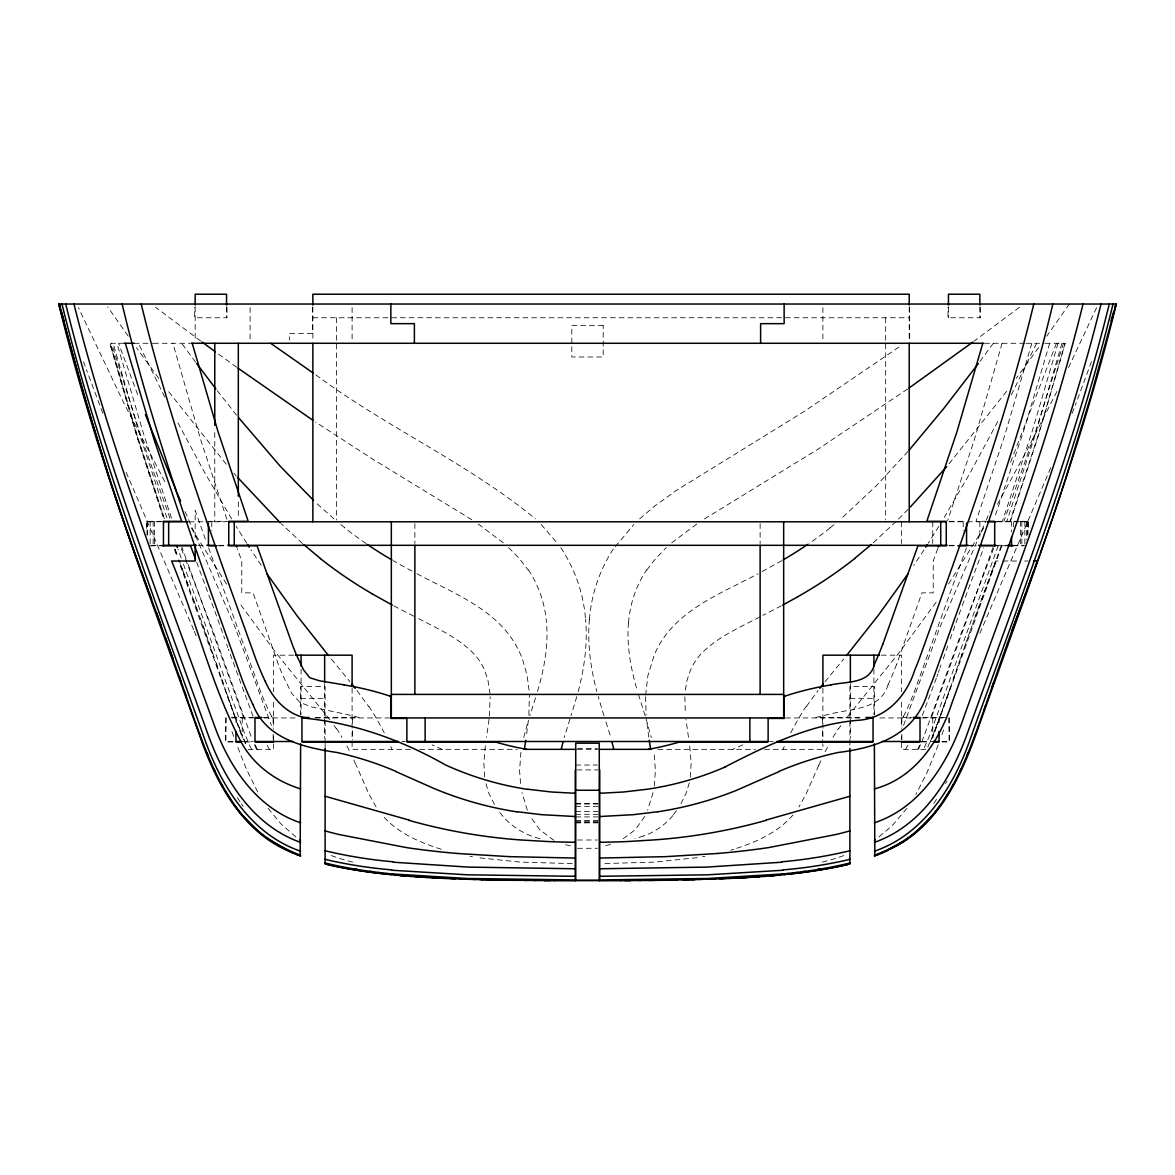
<?xml version="1.0" encoding="UTF-8"?>
<svg xmlns="http://www.w3.org/2000/svg" width="1175" height="1175" viewBox="0 0 1175 1175"><rect width="100%" height="100%" fill="white"/><g stroke="black" fill="none" stroke-linecap="round" stroke-linejoin="round"><path stroke-width="0.75" stroke-dasharray="5 3.75" d="M645.604 696.731L646.133 715.017M684.849 696.746L685.333 713.005M645.633 695.233L647.851 675.816L654.402 654.592A96.409 96.409 0 0 1 670.969 628.64C694.528 602.79 727.883 589.938 758.051 573.738M589.395 619.254C587.294 643.577 590.599 668.09 596.841 691.605M628.478 622.618C626.481 645.912 630.887 669.221 637.54 691.458M528.867 715.017L529.367 695.233M489.373 716.192L490.151 696.746M528.412 720.143L526.209 737.239M489.035 719.335L486.523 737.357M485.319 745.67L483.85 762.781L484.688 777.233M685.333 690.107L687.081 680.105L690.415 670.205A57.428 57.428 0 0 1 700.315 654.71C716.985 636.923 740.044 627.421 761.194 616.214M690.312 777.233L691.15 762.781L689.681 745.67M520.922 752.279L519.585 770.668L520.76 786.075M654.24 786.075L655.415 770.668L654.078 752.279M653.05 792.626L647.66 810.207M689.299 782.829L686.156 793.213L680.589 804.493M523.727 737.489L528.06 721.509M578.159 691.605C584.401 668.09 587.706 643.577 585.605 619.254M1002.099 343.276L974.618 438.818L947.623 520.672M1061.906 343.276L1035.469 434.104L1006.857 521.318M1065.064 343.276L1038.23 435.22L1009.927 521.318M1031.856 343.276L1004.61 435.822L975.999 521.318L986.192 521.318M1058.043 343.276L1031.988 432.018L1002.378 521.318M576.808 696.569L570.991 715.854M1049.672 343.276L1024.233 429.125L994.388 518.322M537.46 691.458C544.113 669.221 548.519 645.912 546.522 622.618M1063.463 343.276L1034.69 434.163L1003.935 521.318M535.55 697.788L529.822 715.825M570.007 718.968L564.867 735.359A190.056 190.056 0 0 0 564.191 737.709M953.483 678.474L958.521 664.066M1010.427 521.318L1038.509 435.308L1065.182 343.276L1044.957 343.276M950.061 688.359L956.744 669.177M958.668 663.567L962.222 653.506M960.489 658.352L964.146 648.027M950.237 687.801L945.449 701.49M943.202 658.837L948.401 644.15M964.264 647.557L966.129 642.417M946.947 697.23L948.489 692.853M938.399 672.423L939.442 669.486M939.971 668.017L941.028 664.991M966.232 641.961L968.156 636.674M936.872 676.712L937.9 673.848M950.208 639.024L955.495 624.233M968.259 636.233L970.256 630.813M943.966 705.646L945.611 700.917M1001.82 545.788L933.714 734.918A405.683 405.683 0 0 1 932.421 738.12M943.598 730.013L941.322 736.373M936.387 678.092L921.964 716.353M998.192 545.788L931.173 731.467A366.497 366.497 0 0 1 923.653 749.092L923.506 749.342M970.344 630.373L972.401 624.806M942.512 709.685L944.142 705.059M1001.276 545.788L972.489 624.366M937.709 548.593L933.229 561.062L933.229 592.876L921.92 592.876L896.613 664.418M955.995 622.853L961.752 606.99M903.546 725.43L940.044 626.995L985.546 521.715M974.692 618.241L981.668 599.074M941.087 713.622L942.688 709.098M1056.442 343.276L1010.045 463.626M993.095 547.212L931.437 717.484M991.744 571.637L995.607 561.018L1001.041 561.018M1091.516 361.577L1075.257 405.272M966.408 547.888L914.737 690.65A278.24 278.24 0 0 1 903.604 716.207M939.692 717.44L941.278 713.019M962.281 605.507L983.71 547.8M991.773 571.975L981.639 599.456M938.311 721.156L939.882 716.823M938.223 744.862L926.928 772.842L915.868 794.462M936.96 724.755L938.502 720.525M993.653 548.519L962.31 630.197L924.373 735.153A430.99 430.99 0 0 1 921.846 741.484M935.623 728.25L937.151 724.123M1072.202 413.277L1074.023 408.533M934.301 731.658L935.814 727.619M934.492 731.012L932.994 734.948A407.549 407.549 0 0 1 930.424 741.249M1050.714 467.797L978.819 635.793M986.148 520.305L989.908 511.595M918.527 749.342L919.349 747.432A430.99 430.99 0 0 0 920.598 744.509M818.696 765.351L806.197 793.742L798.912 806.961M1096.598 307.63L1067.678 369.332M1036.658 343.276L1010.25 397.135M919.599 745.347L917.631 749.342M888.08 684.584C880.618 710.523 850.142 708.51 829.315 714.238A418.608 418.608 0 0 0 816.698 717.249L815.847 717.484L859.424 717.484M1056.927 391.437L1026.818 450.642L997.061 505M945.537 783.784L946.991 780.978M997.781 421.517L970.579 472.1L943.349 518.939M903.472 716.148L902.767 717.484L911.389 717.484M644.708 816.507L635.19 829.785L621.002 840.375M983.754 527.869L948.416 584.151M938.81 526.371L928.265 543.217M905.484 749.342L905.617 749.151A141.073 141.073 0 0 0 907.893 745.435M936.534 799.382L931.79 806.447M924.02 549.812L913.753 565.395M1069.309 304.031L1046.793 336.123M806.432 706.41L818.064 690.533M838.832 728.529L840.903 725.562M936.137 602.202L899.242 652.492L845.251 719.585M615.303 546.625L633.824 524.505M646.837 569.978L655.679 558.551L666.357 547.594M1038.641 347.565L1016.184 378.438M993.33 343.276L979.407 362.135M906.924 808.341L892.104 825.805L877.152 838.392M676.418 810.75L672.776 815.406M1006.608 391.29L948.768 464.198M825.056 681.691L843.591 659.087M792.963 814.951C778.467 832.062 757.317 841.55 736.461 848.409M908.011 451.42L875.845 486.215L841.006 518.851M908.172 509.26L897.392 520.187M896.114 521.421L872.496 543.482M639.626 518.865L654.534 506.175L676.139 490.592L805.11 410.839L900.212 346.228M671.689 542.865L696.716 524.05M830.093 527.839L834.162 524.549M1019.459 307.248L974.251 341.044M907.643 388.998L818.006 449.188L703.238 519.717M781.845 560.666L759.285 573.077M781.404 605.771L762.839 615.377M742.835 744.906L732.833 749.342M643.577 835.939L635.087 838.642M730.879 850.157L733.699 849.29M822.265 862.127L822.897 861.951A207.975 207.975 0 0 0 845.119 855.092M610.545 844.487L604.552 845.809M702.459 856.781L704.971 856.34M697.274 857.647L654.49 862.127L602.79 863.581M312.858 317.764L909.215 317.764M124.242 343.276L109.818 343.276L136.491 435.308L162.826 516.28M134.214 343.276L152.794 343.276M153.411 343.276L190.188 343.276M984.635 343.276L1025.305 343.276M1025.863 343.276L1044.178 343.276M162.106 521.318L146.611 521.318L146.611 530.057M208.43 521.318L227.598 521.318M949.15 521.318L966.57 521.318M996.973 521.318L1018.916 521.318M1020.723 521.318L1028.389 521.318L1028.389 530.057M147.139 521.788L161.974 521.788M189.19 521.788L204.67 521.788M205.698 521.788L225.894 521.788M949.106 521.788L965.63 521.788M967.466 521.788L985.81 521.788M996.826 521.788L1027.861 521.788M151.134 545.317L161.974 545.317M198.12 545.317L206.007 545.317M218.55 545.317L225.894 545.317M949.106 545.317L956.45 545.317M968.993 545.317L976.88 545.317M996.826 545.317L1006.828 545.317M1013.026 545.317L1024.115 545.317M150.136 545.788L162.194 545.788M218.873 545.788L225.835 545.788M949.165 545.788L956.127 545.788M967.172 545.788L976.352 545.788M993.609 545.788L1006.608 545.788M1012.806 545.788L1024.35 545.788M1002.862 561.018L1017.359 561.018M1024.615 561.018L1028.243 561.018M293.706 655.18L273.628 655.18L273.628 691.825M881.294 655.18L901.372 655.18L901.372 691.825M300.624 698.332L325.108 698.332M849.892 698.332L874.376 698.332M231.211 717.484L253.506 717.484M263.611 717.484L272.233 717.484L271.528 716.148M315.576 717.484L359.153 717.484L358.302 717.264A418.608 418.608 0 0 0 345.685 714.253L312.095 707.056L299.948 702.488L291.899 693.691L282.881 675.625A366.615 366.615 0 0 1 278.387 664.418L253.08 592.876L241.771 592.876L241.771 561.062L237.291 548.593M923.242 717.484L947.314 717.484M226.011 717.954L225.497 741.498L233.061 741.498M232.004 717.954L253.301 717.954M263.832 717.954L295.145 717.954M315.003 717.954L389.498 717.954M785.502 717.954L859.997 717.954M879.855 717.954L911.168 717.954M921.699 717.954L942.996 717.954M948.989 717.954L949.503 741.498L941.939 741.498M242.241 741.498L253.301 741.498M401.835 741.498L405.375 741.498M769.625 741.498L773.165 741.498M921.699 741.498L932.759 741.498M232.885 741.968L225.923 741.968L225.923 717.484M245.061 741.968L252.361 741.968M921.2 741.968L929.939 741.968M942.115 741.968L949.077 741.968L949.077 717.484M577.542 748.504L597.458 748.504M248.072 749.342L273.628 749.342L273.628 743.907M410.472 749.342L352.103 749.342L352.103 740.279M419.651 749.342L517.117 749.342M577.41 749.342L597.59 749.342M657.883 749.342L755.349 749.342M764.528 749.342L822.897 749.342L822.897 743.907M925.885 749.342L901.372 749.342L901.372 740.279M575.735 765.028L597.458 765.028M577.013 769.919L597.987 769.919M575.735 803.7L597.987 803.7M575.735 803.935L597.987 803.935M575.735 806.358L597.987 806.358M575.735 811.558L597.987 811.558M575.735 814.304L597.987 814.304M575.735 816.904L597.987 816.904M575.735 820.664L597.987 820.664M575.735 821.281L597.987 821.281M575.735 822.5L597.987 822.5M575.735 822.897L597.987 822.852M577.542 840.007L597.458 840.007M577.542 848.277L597.458 848.277M572.21 863.581L520.51 862.127L477.726 857.647M470.029 856.34L472.541 856.781M570.448 845.809L564.455 844.487M352.735 862.127L352.103 861.951A207.975 207.975 0 0 1 329.881 855.092M539.913 838.642C523.374 834.602 508.305 824.806 498.582 810.75M441.301 849.29C419.49 842.357 397.194 832.811 382.037 814.951M442.167 749.342L432.165 744.906M413.806 616.214L393.596 605.771M418.594 618.637C438.231 628.963 459.337 638.187 474.685 654.71A57.428 57.428 0 0 1 484.599 670.191L487.919 680.105L489.975 693.426M416.949 573.738C447.102 589.938 480.487 602.775 504.031 628.64A96.849 96.849 0 0 1 522.743 659.998L527.149 675.816L529.102 690.592M412.014 571.123L396.959 562.869A405.639 405.639 0 0 1 393.17 560.651M553.998 840.375L539.81 829.785L530.292 816.507M471.762 519.717L373.151 459.41L315.532 422.031M315.796 374.825C386.09 427.23 467.709 463.023 535.374 518.865M478.284 524.05L503.311 542.865M236.777 367.276L218.08 353.763M200.749 341.044L155.541 307.248M295.88 836.953L281.148 824.057L268.076 808.341M340.838 524.549L344.907 527.839M333.994 518.851L317.015 503.664M302.504 543.482L281.412 523.903M508.643 547.594L519.321 558.551L528.163 569.978M541.176 524.505L556.921 542.732M233.913 473.158L236.278 475.89M226.232 464.198L168.392 391.29M331.409 659.087L349.944 681.691M236.616 415.172L216.993 390.335M356.936 690.533L368.568 706.41M329.749 719.585L275.758 652.492L238.863 602.202M195.593 362.135L181.67 343.276M158.816 378.438L136.359 347.565M128.207 336.123L107.674 306.895M334.097 725.562L336.168 728.529M241.609 804.141L243.21 806.447M261.247 565.395L250.98 549.812M226.584 584.151L191.246 527.869M240.023 801.791L235.397 794.403M269.516 749.342L269.383 749.151A141.073 141.073 0 0 1 267.107 745.435M246.735 543.217L236.19 526.371M376.088 806.961L368.803 793.742L356.304 765.351M231.651 518.939L204.421 472.1L177.219 421.517M494.411 804.493L488.844 793.213L485.701 782.829M257.692 791.965L246.75 769.875L236.777 744.862M164.823 481.603L124.344 404.082L78.402 307.63M257.369 749.342L254.182 742.776M164.75 397.135L138.342 343.276M251.494 749.342L251.377 749.077A366.497 366.497 0 0 1 243.842 731.467L182.859 562.561M256.473 749.342L255.651 747.432A430.99 430.99 0 0 1 253.154 741.484M185.092 511.595L234.956 626.995L271.454 725.43M193.669 629.727L124.903 469.324M194.301 631.254L196.181 635.793M253.036 716.353L228.391 649.188M527.34 810.207L521.95 792.626M240.508 731.012L242.006 734.948A407.549 407.549 0 0 0 247.088 747.168M241.286 734.918L178.38 560.255M240.699 731.658L237.849 724.123M185.474 559.256L212.69 630.197L250.627 735.153A430.99 430.99 0 0 0 251.905 738.37M243.563 717.484L186.663 560.24M181.347 548.519L184.313 556.26M102.798 413.277L86.392 369.537M239.377 728.25L236.498 720.525M137.637 394.55L118.558 343.276M196.651 562.296L214.335 609.942M169.934 518.248L140.31 434.163L111.537 343.276M235.118 716.823L236.689 721.156M183.227 571.975L198.09 612.381M208.592 547.888L260.262 690.65A278.24 278.24 0 0 0 271.396 716.207M186.135 558.815L181.905 547.212M188.411 585.679L178.923 560.181M193.332 599.103L200.382 618.652M233.722 713.019L235.308 717.44M183.256 571.637L178.982 559.858M83.484 361.577L85.819 367.995M214.878 611.411L224.792 639.024M181.244 558.096L177.954 548.989M175.046 549.474L177.836 557.185M232.312 709.098L233.913 713.622M205.405 539.163L195.167 510.449L195.167 538.077M200.308 618.241L210.854 648.027M175.119 549.166L177.895 556.862M174.517 549.548L177.293 557.258M230.858 705.059L232.488 709.685M233.678 736.373L231.402 730.013M202.511 624.366L212.778 653.506M229.389 700.917L231.034 705.646M226.613 644.179L227.788 647.513M227.877 696.658L229.551 701.49M226.334 692.295L228.053 697.23M226.878 519.247L200.382 438.818L172.901 343.276M171.506 518.16L143.012 432.018L116.957 343.276M212.66 653.021L218.256 669.177M221.678 679.003L226.511 692.853M166.953 517.881L139.531 434.104L113.094 343.276M216.347 663.581L223.162 683.189M164.368 518.63L137.123 435.088L110.494 343.276M163.281 516.207L136.77 435.22L109.936 343.276M605.947 721.935L609.399 732.892A204.744 204.744 0 0 1 610.809 737.694M645.178 715.825L638.495 694.645M604.009 715.854L598.192 696.569M646.074 718.689L651.273 737.489M688.477 737.357L685.965 719.335M648.791 737.239L646.588 720.143M1027.905 521.318L1027.905 535.301M1027.655 521.788L1027.714 534.463M1026.612 521.788L1026.612 539.898M1024.864 521.318L1024.864 545.788M1021.853 521.318L1021.853 545.788M1020.414 521.318L1020.414 545.788M1013.349 521.788L1013.349 527.222M1011.543 521.318L1011.543 531.805M980.303 307.468L980.303 317.764L947.975 317.764L947.975 307.468M979.832 306.91L979.832 317.764M979.832 521.788L979.832 538.077M963.206 521.788L963.206 530.836M948.445 306.91L948.445 317.764M939.06 717.484L939.06 726.223M932.759 521.788L932.759 543.511M932.759 717.954L932.759 737.871M909.685 307.351L909.685 341.484M909.215 306.91L909.215 341.455M901.842 717.954L901.842 727.002M901.842 734.243L901.842 739.677M901.372 521.788L901.372 543.511M901.372 702.253L901.372 729.146M901.372 736.064L901.372 739.677M885.671 317.764L885.671 519.967M874.376 714.723L874.376 686.567L849.892 686.567L849.892 739.574M873.906 669.133L873.906 714.518M850.362 683.953L850.362 738.062M849.892 740.133L849.892 748.46M822.897 307.6L822.897 341.484M822.897 688.168L822.897 742.101M822.427 717.954L822.427 723.389M822.427 730.63L822.427 739.677M760.122 523.595L760.122 543.511M414.878 523.595L414.878 543.511M352.573 717.954L352.573 723.389M352.573 730.63L352.573 739.677M352.103 307.6L352.103 341.484M352.103 688.168L352.103 738.473M336.402 317.764L336.402 519.967M325.108 743.232L325.108 686.567L300.624 686.567L300.624 714.723M325.108 743.76L325.108 748.46M324.638 683.953L324.638 738.062M312.858 306.91L312.858 341.484M312.388 307.351L312.388 333.465L289.329 333.465L289.329 340.001M301.094 669.133L301.094 714.518M273.628 702.253L273.628 729.146M273.628 736.064L273.628 742.101M273.158 717.954L273.158 727.002M273.158 734.243L273.158 739.677M250.084 307.6L250.084 341.484M242.241 717.954L242.241 737.871M238.319 501.74L238.319 518.146M235.94 717.484L235.94 726.223M227.025 307.468L227.025 317.764L194.697 317.764L194.697 307.468M226.555 306.91L226.555 317.764M214.775 432.532L214.775 521.788M211.794 521.788L211.794 530.836M195.167 306.91L195.167 341.455M154.586 521.318L154.586 545.788M153.147 521.318L153.147 545.788M150.136 521.318L150.136 544.04M147.536 521.788L147.536 534.463M147.316 521.318L147.316 535.301M147.095 521.318L147.095 535.301M896.554 664.389A279.621 279.621 0 0 1 888.153 684.614M933.17 734.302A386.252 386.252 0 0 1 926.855 749.298M245.648 743.584A386.252 386.252 0 0 1 241.83 734.302M818.799 765.395A242.593 242.593 0 0 1 821.163 760.034M825.144 751.75A242.593 242.593 0 0 1 828.096 746.066M833.031 737.342A242.593 242.593 0 0 1 838.598 728.368M782.976 749.386A281.618 281.618 0 0 1 784.254 746.463M790.731 732.862A281.618 281.618 0 0 1 806.182 706.248M368.818 706.248A281.618 281.618 0 0 1 384.269 732.862M390.746 746.463A281.618 281.618 0 0 1 392.024 749.386M336.402 728.368A242.593 242.593 0 0 1 341.969 737.342M346.904 746.066A242.593 242.593 0 0 1 349.856 751.75M353.837 760.034A242.593 242.593 0 0 1 356.201 765.395M672.923 815.523A69.193 69.193 0 0 1 643.621 836.057M830.152 527.898A397.738 397.738 0 0 1 808.943 543.555M366.057 543.555A405.639 405.639 0 0 1 344.818 527.942M528.368 569.831A110.112 110.112 0 0 1 546.434 622.633M628.566 622.633A110.112 110.112 0 0 1 646.632 569.831M589.468 619.254A149.298 149.298 0 0 1 614.173 547.77M560.827 547.77A149.298 149.298 0 0 1 585.532 619.254M603.186 325.607L571.814 325.607L571.814 356.994L603.186 356.994L603.186 325.607"/><path stroke-width="1.5" d="M524.417 749.342L525.754 740.265M561.283 749.342L561.474 748.416A190.056 190.056 0 0 1 562.972 742.159M1052.859 304.031C1022.47 431.754 977.438 555.129 933.229 678.518A405.918 405.918 0 0 1 928.235 690.944C915.707 734.522 878.533 747.476 837.878 752.529A323.066 323.066 0 0 0 778.805 771.49M1033.78 304.031C1004.625 424.821 961.488 541.411 919.511 658.147A414.158 414.158 0 0 1 914.679 670.249C906.498 696.085 885.906 718.968 857.427 720.334C809.883 724.402 766.878 745.479 725.092 766.893M1083.027 304.031C1049.451 440.933 999.044 572.636 951.265 704.971C938.913 742.057 914.223 778.526 874.376 788.895M1113.019 304.031C1076.418 453.8 1020.723 597.649 968.993 742.556C952.44 788.616 922.845 834.617 874.376 851.214M292.663 852.771C245.399 834.617 218.462 787.632 202.056 742.35C150.591 597.488 95.116 453.712 58.75 304.031L1116.25 304.031C1080.706 451.185 1026.025 592.391 975.793 734.874C959.578 780.024 935.814 828.14 889.916 849.202M1109.288 304.031C1073.23 450.657 1018.167 591.319 967.436 733.2C951.118 779.025 922.522 825.423 874.376 842.402M1116.235 304.031L1090.708 396.753L1065.138 480.237M1101.034 304.031C1066.063 445.325 1012.703 580.788 963.691 717.528C948.519 761.914 921.288 807.152 874.376 822.823M982.799 343.276L956.964 431.71L926.796 521.318L946.242 521.318L946.242 545.788L917.939 545.788L882.866 644.12M1114.693 308.026L1115.839 304.031M1111.007 320.804L1113.783 311.228M1061.73 490.651L1064.565 481.97M1061.172 492.325L1052.462 518.322M1048.79 529.029L1051.933 519.893M993.947 681.559L988.718 696.658M988.88 696.099L979.421 722.992M995.71 676.477L997.384 671.806M997.516 671.292L1003.112 655.503M992.067 687.052L995.563 677.006M1048.276 530.498L1040.345 553.058M983.945 710.273L985.517 705.837M1003.23 655.004L1005.124 649.819M1005.242 649.334L1007.195 644.018M938.267 547.051L938.707 545.788M1007.298 643.548L1009.325 638.084M1039.757 554.717L1034.617 569.008M1009.413 637.614L1011.513 632.018M1011.587 631.562L1030.754 579.613M977.953 727.046L979.598 722.405M1012.072 630.461L1020.899 606.403M1028.595 585.106L1037.305 561.018L1033.677 561.018M1031.297 578.129L1034.044 570.565M978.129 726.458L975.074 734.874M1026.495 591.216L1028.595 585.488M1021.53 604.699L1025.966 592.641M973.649 738.664L975.25 734.272M973.825 738.047C958.829 778.467 938.164 820.664 899.507 843.239M966.628 756.362L968.024 752.969M959.593 772.225L961.018 769.184M952.264 786.53L953.748 783.784M949.224 791.847L942.952 801.791M925.724 547.168L927.413 544.539M907.79 574.208L878.357 615.23L846.529 655.518M941.337 804.141L934.668 813.027M978.364 363.53L943.716 408.548L909.156 450.113M819.783 688.315L823.278 683.894M946.697 466.637L910.346 507.012M932.95 815.127L916.309 831.9M871.292 544.524L854.533 558.536M914.312 833.545L910.214 836.732M972.9 342.043L909.142 387.941M905.984 839.743L908.113 838.26M874.376 840.301L875.125 839.802M904.398 841.197L884.922 851.611M797.458 596.959L782.726 605.066M888.006 850.421L882.337 852.771M778.878 771.681L736.607 790.29A352.588 352.588 0 0 1 657.853 811.778M882.895 852.756L874.376 856.032M877.035 854.989L879.708 853.887M874.832 856.046L874.376 743.834M785.267 696.232L784.136 696.628L784.136 718.424L768.127 718.424L768.127 741.968L679.488 741.968L676.785 742.776A268.12 268.12 0 0 1 648.189 749.327M766.041 820.047L849.892 796.253M849.892 830.901L848.908 831.18A416.919 416.919 0 0 1 836.101 834.485L768.523 847.601A791.847 791.847 0 0 1 717.896 853.432M849.026 859.263L849.892 859.043M849.892 862.935L847.102 863.64A358.272 358.272 0 0 1 822.897 868.604L822.103 868.766A565.116 565.116 0 0 1 784.254 873.818M847.454 864.418L849.892 863.801L849.892 748.46M831.019 684.834C846.661 681.324 870.043 684.247 874.641 663.699A281.838 281.838 0 0 0 882.792 644.091M657.838 811.719L633.795 814.642L599.735 816.537M781.698 862.215L706.645 867.106L599.735 868.766M783.24 870.234L707.6 874.817L599.735 876.3M784.254 873.848L708.217 878.459L599.735 879.943L599.735 769.919M779.407 875.125L784.518 874.641M770.403 875.478L775.192 875.023A539.766 539.766 0 0 0 778.276 874.655M779.759 875.111L769.449 876.007M774.854 875.566L764.235 876.418M717.896 853.461L665.652 856.648L599.735 858.058M765.454 875.904L755.084 876.712M758.844 876.8L764.558 876.403M753.263 877.182L759.153 876.8M748.211 877.167L732.054 878.092M753.557 877.167L735.3 878.18M747.77 877.519L728.882 878.489M719.262 878.665L725.783 878.386M722.214 878.768L729.132 878.474M722.463 878.753L705.514 879.164M708.158 879.267L715.546 879.018M599.735 793.287L623.455 792.009L647.234 789.248A308.1 308.1 0 0 0 725.137 766.996M700.08 879.341L708.378 879.252M695.248 879.473L682.925 879.781M693.044 879.693L700.946 879.487M685.069 879.884L693.235 879.693M685.245 879.884L648.732 880.354M659.322 880.339L676.947 880.046M668.208 880.207L676.785 880.06M650.113 880.457L659.454 880.325M639.406 880.457L650.216 880.442M640.654 880.545L624.718 880.56M620.429 880.692L630.755 880.618M620.488 880.692L599.735 880.765M124.242 343.276L134.214 343.276M191.217 343.276L983.783 343.276M989.585 521.318L994.682 521.318L994.682 545.788M163.09 521.788L188.088 521.788M229.228 521.788L945.772 521.788M987.411 521.788L996.047 521.788M163.09 545.317L196.519 545.317M206.8 545.317L214.878 545.317M227.73 545.317L947.27 545.317M960.122 545.317L968.2 545.317M978.481 545.317L996.047 545.317M1007.842 545.317L1012.218 545.317M162.194 545.788L190.541 545.788L195.491 559.183M217.125 545.788L208.43 545.788L208.43 523.066M957.875 545.788L966.57 545.788L966.57 523.066M980.009 545.788L995.284 545.788M1007.9 545.788L1012.806 545.788M295.527 655.18L352.103 655.18L352.103 686.332M879.473 655.18L822.897 655.18L822.897 686.332M391.334 694.41L783.666 694.41M261.893 717.484L254.99 717.484L254.99 741.968L273.628 741.968M309.113 717.484L301.96 717.484L301.96 741.968L398.398 741.968M865.887 717.484L873.04 717.484L873.04 741.968L776.602 741.968M913.107 717.484L920.01 717.484L920.01 741.968L901.372 741.968M255.46 717.954L259.925 717.954M302.43 717.954C352.911 722.61 401.189 739.751 445.237 764.822A311.213 311.213 0 0 0 527.737 789.394M868.398 717.954L872.57 717.954M915.075 717.954L919.54 717.954M236.41 741.498L241.668 741.498M255.46 741.498L293.016 741.498M302.43 741.498L398.31 741.498M407.343 741.498L767.657 741.498M776.69 741.498L872.57 741.498M881.984 741.498L919.54 741.498M933.332 741.498L938.59 741.498M241.418 741.968L235.94 741.968L235.94 731.467M933.582 741.968L939.06 741.968L939.06 731.467M524.212 749.342L575.75 749.342M599.25 749.342L650.788 749.342M575.735 790.261L599.265 790.261M575.735 880.325L599.265 880.325M575.735 880.56L599.265 880.56M575.265 868.766L468.355 867.106L393.302 862.215M575.265 876.3L467.4 874.817L391.76 870.234M575.265 880.765L554.512 880.692M575.265 858.058L509.348 856.648L457.104 853.461M550.282 880.56L534.346 880.545M544.245 880.618L554.571 880.692M524.784 880.442L535.594 880.457M515.546 880.325L526.268 880.354M517.25 880.237L498.053 880.046M515.678 880.339L489.755 879.884M500.168 879.957L479.752 879.473M481.765 879.693L489.931 879.884M575.265 816.537L541.205 814.642L517.162 811.719M474.054 879.487L481.956 879.693M466.622 879.252L474.259 879.487M575.265 793.287L551.545 792.009L527.766 789.248M474.92 879.341L452.537 878.753M459.454 879.018L466.842 879.267M445.868 878.474L452.786 878.768M449.217 878.386L455.738 878.665M439.421 878.18L446.118 878.489M433.222 877.857L439.7 878.18M442.946 878.092L426.789 877.167M427.23 877.519L433.502 877.872M421.443 877.167L427.524 877.534M415.847 876.8L421.737 877.182M410.442 876.403L416.156 876.8M419.916 876.712L409.546 875.904M410.765 876.418L400.146 875.566M405.551 876.007L395.241 875.111M404.597 875.478L399.808 875.023A539.766 539.766 0 0 1 396.724 874.655M390.746 873.848L466.783 878.459L575.265 879.943L575.265 769.919M390.482 874.641L395.593 875.125M343.981 684.834L319.732 680.839L309.759 677.755L303.576 669.912L296.511 655.062A374.84 374.84 0 0 1 292.149 644.12L257.061 545.788L228.758 545.788L228.758 521.318L248.204 521.318L218.036 431.71L192.201 343.276M325.108 862.935L327.898 863.64A358.272 358.272 0 0 0 352.103 868.604L352.897 868.766A565.116 565.116 0 0 0 390.746 873.818M325.108 748.46L325.108 863.801L327.546 864.418M306.675 718.101C286.906 714.562 272.468 698.508 264.977 680.663M325.108 859.043L325.974 859.263M325.108 796.253L408.959 820.047M325.108 830.901L326.092 831.18A416.919 416.919 0 0 0 338.899 834.485L406.477 847.601A791.847 791.847 0 0 0 457.104 853.432M300.624 788.895C276.463 781.493 254.667 765.88 242.065 743.702C211.074 686.068 196.71 621.208 171.609 561.018L195.167 561.018L195.167 544.759M389.733 696.232L390.864 696.628L390.864 718.424L406.873 718.424L406.873 741.968L495.512 741.968L498.215 742.776A268.12 268.12 0 0 0 526.811 749.327M300.168 856.046L300.624 743.834M300.624 851.214C250.789 834.177 221.282 786.237 204.612 738.972C153.499 595.196 98.201 452.581 61.981 304.031M300.624 856.032L292.105 852.756M300.624 822.823C256.473 807.974 228.963 766.629 214.056 724.593C163.81 585.62 109.73 447.704 73.966 304.031M300.624 842.402C252.478 825.423 223.882 779.025 207.564 733.2C156.833 591.319 101.77 450.642 65.712 304.031M295.292 853.887L297.965 854.989M396.122 771.681L433.663 788.352A356.906 356.906 0 0 0 517.132 811.896M290.078 851.611L266.887 838.26M392.274 605.066L372.049 593.786M275.493 843.239C236.836 820.664 216.171 778.467 201.175 738.047M299.875 839.802L300.624 840.301M312.888 420.268L238.187 368.304M312.976 372.901L270.647 343.276M215.436 351.824L202.1 342.043M264.786 836.732L260.688 833.545M320.467 558.536L303.708 544.524M258.691 831.9L242.05 815.127M313.505 500.33L280.238 466.255L238.745 417.815M280.149 522.669L237.468 477.256M328.471 655.518L296.643 615.23L267.21 574.208M351.722 683.894L355.217 688.315M240.332 813.027L233.663 804.141M215.877 388.896L196.636 363.53M232.048 801.791L225.776 791.847M247.587 544.539L249.276 547.168M221.252 783.784L222.736 786.53M252.816 704.119C265.77 739.163 304.487 747.594 337.122 752.529A323.066 323.066 0 0 1 396.195 771.49M213.982 769.184L215.407 772.225M177.322 493.338L180.597 501.064M176.647 491.738L145.377 414.599M206.976 752.969L208.372 756.362M199.75 734.272L201.351 738.664M199.926 734.874L196.871 726.458M149.034 592.641L161.239 625.82M146.405 585.488L148.505 591.216M151.575 599.206L144.246 579.613M156.495 612.586L181.2 682.073M146.405 585.106C112.374 493.059 83.968 399.015 59.426 304.031M140.956 570.565L143.703 578.129M140.383 569.008L135.243 554.717M195.402 722.405L197.047 727.046M236.292 545.788L236.733 547.051M176.808 545.788L177.396 547.462M165.675 638.084L167.276 642.534M195.579 722.992L190.879 709.7M167.805 644.018L173.357 659.66M134.655 553.058L126.724 530.498M189.322 705.279L191.055 710.273M189.483 705.837L179.29 676.477M184.622 691.913L186.282 696.658M123.067 519.893L126.21 529.029M122.538 518.322L113.828 492.325M110.435 481.97L113.27 490.651M109.862 480.237L84.292 396.753L58.765 304.031M61.218 311.228L63.993 320.804M59.161 304.031L60.307 308.026M125.328 343.276L154.219 440.038L181.67 521.318L163.457 521.318L163.457 545.788M141.22 304.031C170.404 424.821 213.483 541.425 255.489 658.147A321.157 321.157 0 0 0 264.904 680.707M122.141 304.031C152.559 431.739 197.532 555.143 241.771 678.518A301.887 301.887 0 0 0 252.698 704.178M613.717 749.342L613.526 748.416A204.744 204.744 0 0 0 612.028 742.159M649.246 740.235L650.583 749.342M1011.543 537.048L1011.543 545.788M979.832 305.089L979.832 294.22L948.445 294.22L948.445 305.089M940.734 521.788L940.734 545.317M909.215 305.089L909.215 294.22L312.858 294.22L312.858 305.089M909.215 343.276L909.215 521.788M873.906 655.18L873.906 666.166M850.362 655.18L850.362 682.66M784.136 304.031L784.136 323.654L760.607 323.654L760.607 343.276M783.666 521.788L783.666 717.954L391.334 717.954L391.334 521.788M760.122 545.317L760.122 694.41M749.87 717.954L749.87 741.498M599.265 880.751L599.265 743.173L575.735 743.173L575.735 880.751M425.13 717.954L425.13 741.498M414.878 545.317L414.878 694.41M414.393 343.276L414.393 323.654L390.864 323.654L390.864 304.031M324.638 655.18L324.638 682.66M312.858 343.276L312.858 521.788M301.094 655.18L301.094 666.166M238.319 343.276L238.319 496.276M234.266 521.788L234.266 545.317M226.555 305.089L226.555 294.22L195.167 294.22L195.167 305.089M214.775 343.276L214.775 425.247M168.657 521.788L168.657 545.317M785.194 696.041A298.597 298.597 0 0 1 831.033 684.908M343.967 684.908A298.597 298.597 0 0 1 389.806 696.041M408.885 820.341A559.579 559.579 0 0 0 520.628 839.963L547.286 841.52A863.493 863.493 0 0 0 575.265 842.269M599.735 842.269A863.493 863.493 0 0 0 627.714 841.52L654.357 839.905A559.579 559.579 0 0 0 766.115 820.341M849.98 850.744A468.443 468.443 0 0 1 781.669 861.804M393.331 861.804A468.443 468.443 0 0 1 325.02 850.744M849.099 859.571A464.463 464.463 0 0 1 783.211 869.882M391.789 869.882A464.463 464.463 0 0 1 325.901 859.571M300.58 855.224A157.083 157.083 0 0 1 275.464 843.297M899.536 843.297A157.083 157.083 0 0 1 874.42 855.224M847.513 864.668A478.577 478.577 0 0 1 784.489 874.362M390.511 874.362A478.577 478.577 0 0 1 327.487 864.668M325.093 863.728A345.303 345.303 0 0 0 352.103 869.368L353.014 869.559A563.853 563.853 0 0 0 390.849 874.626M784.151 874.626A563.853 563.853 0 0 0 822.001 869.588L822.897 869.397A345.303 345.303 0 0 0 849.907 863.728M393.669 874.362A539.766 539.766 0 0 1 386.267 873.539M380.597 872.849A539.766 539.766 0 0 1 377.821 872.482M372.402 871.732A539.766 539.766 0 0 1 369.728 871.351M356.95 869.294A539.766 539.766 0 0 1 354.483 868.854M820.517 868.854A539.766 539.766 0 0 1 818.05 869.294M805.272 871.351A539.766 539.766 0 0 1 802.598 871.732M797.179 872.482A539.766 539.766 0 0 1 794.403 872.849M788.733 873.539A539.766 539.766 0 0 1 781.331 874.362M372.064 593.757A436.88 436.88 0 0 1 320.408 558.595M854.622 558.639A444.782 444.782 0 0 1 797.428 596.915M807.651 544.436A397.738 397.738 0 0 1 783.093 559.902M391.907 559.917A405.639 405.639 0 0 1 367.349 544.451"/></g></svg>
